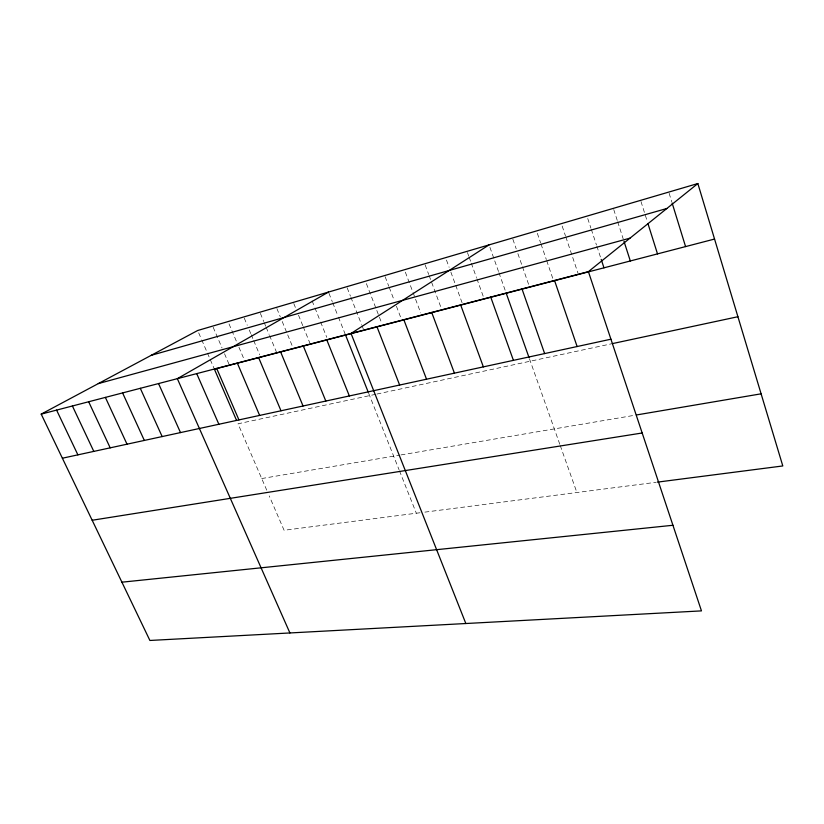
<?xml version="1.0" encoding="UTF-8"?>
<svg xmlns="http://www.w3.org/2000/svg" width="824" height="824" viewBox="0 0 824 824"><rect width="100%" height="100%" fill="white"/><g stroke="black" fill="none" stroke-linecap="round" stroke-linejoin="round"><path stroke-width="0.62" stroke-dasharray="4.12 3.09" d="M375.713 394.305L238.023 423.793L266.729 490.146M376.928 394.047L610.862 343.938M261.713 478.548L399.774 455.126M400.989 454.92L635.077 415.203M419.993 512.755L284.095 530.285L269.242 495.945M424.885 512.126L656.141 482.287M198.687 332.855L201.221 338.716M201.726 339.89L213.9 368.019M213.169 327.252L222.058 347.996M224.53 353.753L228.969 364.126M229.031 323.925L236.952 342.588M238.939 347.264L243.894 358.934M244.275 318.146L247.252 325.243M249.239 329.971L250.733 333.514M251.227 334.699L253.215 339.426M253.71 340.611L259.663 354.794M260.374 313.388L263.762 321.535M264.247 322.699L265.699 326.191M266.183 327.355L269.088 334.338M269.561 335.502L276.339 351.786M276.895 308.557L280.284 316.807M282.22 321.525L292.891 347.46M293.797 303.562L295.692 308.207M298.525 315.18L302.779 325.645M303.253 326.798L309.865 343.072M312.1 300.842L314.469 306.724M314.943 307.908L320.155 320.855M320.629 322.04L326.778 337.346M328.951 293.272L332.268 301.625M332.742 302.82L337.964 315.963M338.437 317.158L345.081 333.875M368.668 393.264L399.043 469.721M399.486 470.844L416.326 513.228M347.192 287.885L350.427 296.135M350.89 297.32L361.53 324.419M361.983 325.593L363.374 329.126M366.392 283.6L381.667 323.039M385.148 276.74L388.753 286.186M389.206 287.36L394.171 300.348M396.426 306.25L400.938 318.054M405.346 272.147L412.577 291.315M413.03 292.51L420.704 312.883M425.174 264.978L428.696 274.454M429.139 275.638L441.025 307.63M446.464 260.065L449.111 267.285M450.872 272.095L455.27 284.126M455.713 285.331L462.316 303.366M467.445 252.556L468.732 256.13M469.165 257.315L470.885 262.084M471.318 263.268L476.468 277.564M476.89 278.749L483.76 297.804M489.919 247.303L498.499 271.487M498.932 272.703L505.792 292.046M529.482 358.831L559.826 444.373M560.248 445.568L576.903 492.515M512.868 239.218L516.205 248.807M517.884 253.607L522.056 265.596M522.478 266.791L528.75 284.785M537.351 233.316L540.606 242.843M541.008 244.028L546.312 259.498M546.714 260.693L552.822 278.543M562.174 226.064L565.419 235.746M565.831 236.952L578.015 273.259M587.749 218.525L590.911 228.145M591.313 229.35L596.452 244.975M596.854 246.18L600.809 258.2M613.756 209.584L617.31 220.595M617.701 221.821L623.222 238.95M641 201.571L647.149 221.038M669.139 193.29L671.756 201.777"/><path stroke-width="1.24" d="M588.408 271.642L701.461 610.883L149.896 640.464L41.2 414.112L588.408 271.642L697.856 183.536L782.8 465.951L657.398 482.133M489.065 244.882L351.034 333.442L465.838 623.521M328.477 292.077L177.345 378.669L289.914 632.956M41.2 414.112L197.667 330.506L697.856 183.536M151.194 355.34L666.853 208.493M98.272 383.613L630.041 238.126M714.552 239.053L214.405 369.193L236.56 420.415M62.387 458.216L610.924 339.2M612.067 343.68L737.913 316.725M636.344 414.987L761.108 393.821M92.175 520.253L642.184 432.991M121.911 582.187L672.93 525.269M56.588 410.105L77.889 454.858M72.399 405.985L93.812 451.398M88.662 401.752L110.189 447.844M105.379 397.395L127.02 444.198M122.591 392.914L144.334 440.438M140.307 388.31L162.153 436.566M158.548 383.562L180.507 432.59M196.72 373.622L218.865 424.267M216.691 368.421L238.939 419.91M237.312 363.054L259.632 415.42M258.592 357.513L280.994 410.785M280.562 351.786L303.047 405.995M303.273 345.874L325.82 401.061M326.747 339.766L349.355 395.953M345.555 335.069L368.204 392.09M376.949 326.695L399.64 385.045M403.822 319.702L426.533 379.205M431.704 312.44L454.426 373.148M460.647 304.911L483.369 366.876M490.723 297.073L513.424 360.356M506.224 293.262L529.059 357.657M521.994 288.936L544.643 353.578M554.521 280.469L577.119 346.533M601.201 259.406L603.971 267.821M624.015 241.391L630.319 260.971M647.911 223.469L657.511 253.895M672.126 202.982L685.568 246.592"/></g></svg>
